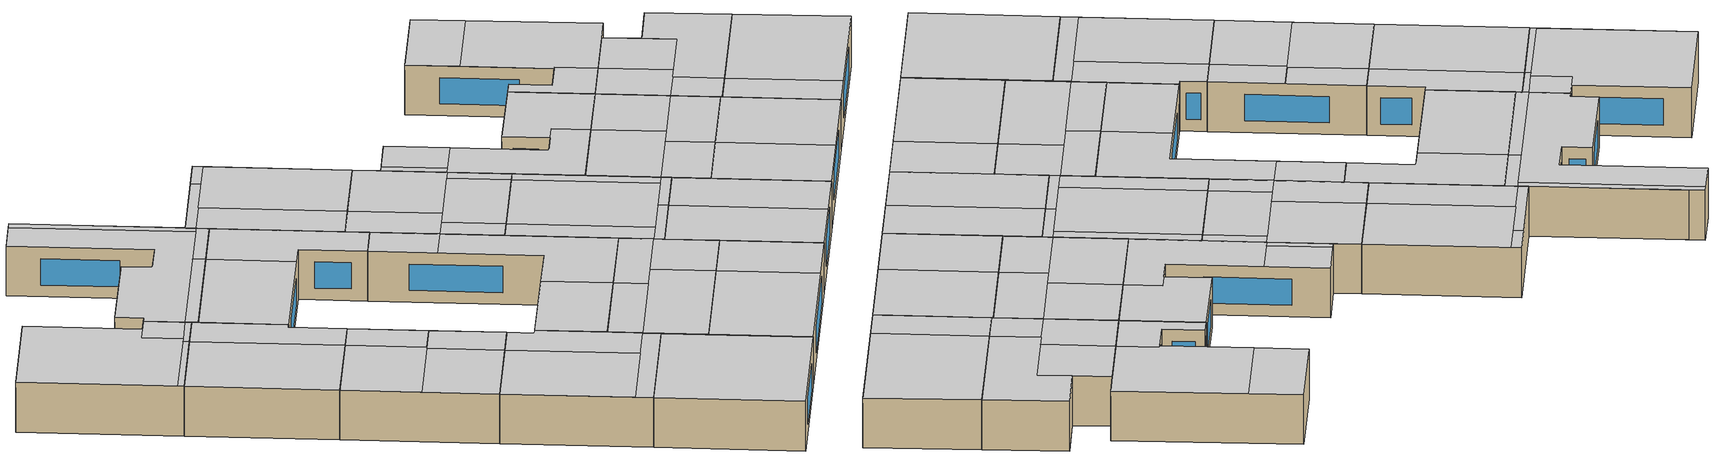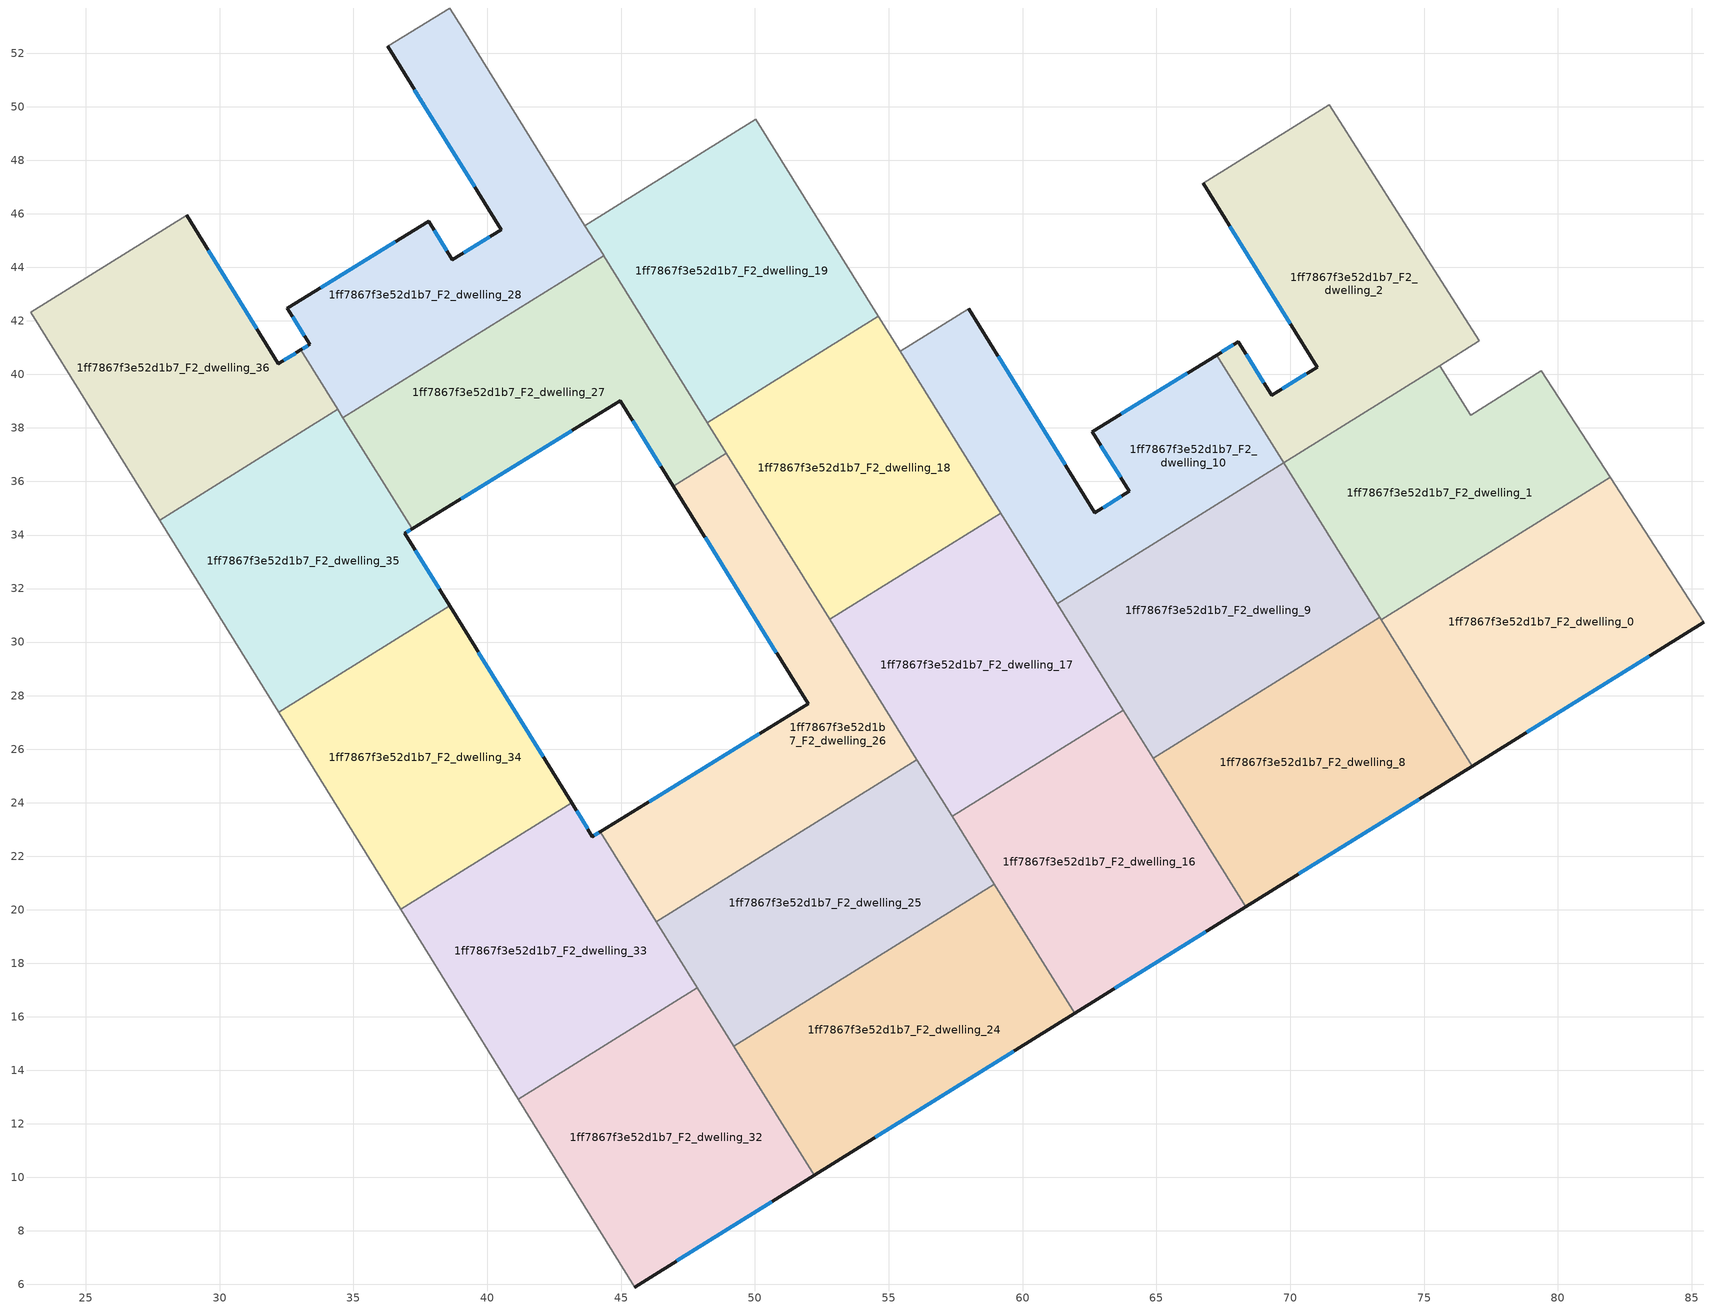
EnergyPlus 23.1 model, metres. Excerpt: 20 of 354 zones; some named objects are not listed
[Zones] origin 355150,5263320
1ff7867f3e52d1b7_F2_dwelling_0
 floor to 1ff7867f3e52d1b7_F1_dwelling_0 (EU_floor_Construction): 81.95,36.15 85.44,30.74 76.8,25.36 73.4,30.83 z6
 wall outside (EU_wall_Construction): 76.8,25.36 85.44,30.74 z6:9
 wall to 1ff7867f3e52d1b7_F2_dwelling_1 (EU_wall_Construction): 81.95,36.15 73.4,30.83 z6:9
 wall adiabatic (EU_wall_Construction): 85.44,30.74 81.95,36.15 z6:9
 wall to 1ff7867f3e52d1b7_F2_dwelling_8 (EU_wall_Construction): 73.4,30.83 76.8,25.36 z6:9
 window (EU_Window_Construction): 78.83,26.63 83.41,29.48 z6.7:8.3
 ceiling to 1ff7867f3e52d1b7_F3_dwelling_33 (EU_floor_Construction): 85.44,30.74 81.95,36.15 75.33,32.03 78.73,26.57 z9
 ceiling to 1ff7867f3e52d1b7_F3_dwelling_34 (EU_floor_Construction): 78.73,26.57 75.33,32.03 73.4,30.83 76.8,25.36 z9
1ff7867f3e52d1b7_F2_dwelling_1
 floor to 1ff7867f3e52d1b7_F1_dwelling_1 (EU_floor_Construction): 79.37,40.14 81.95,36.15 73.4,30.83 69.75,36.7 75.58,40.32 76.75,38.48 z6
 wall to 1ff7867f3e52d1b7_F2_dwelling_2 (EU_wall_Construction): 75.58,40.32 69.75,36.7 z6:9
 wall adiabatic (EU_wall_Construction): 81.95,36.15 79.37,40.14 76.75,38.48 75.58,40.32 z6:9
 wall to 1ff7867f3e52d1b7_F2_dwelling_9 (EU_wall_Construction): 69.75,36.7 73.34,30.92 z6:9
 wall to 1ff7867f3e52d1b7_F2_dwelling_8 (EU_wall_Construction): 73.34,30.92 73.4,30.83 z6:9
 ceiling to 1ff7867f3e52d1b7_F3_dwelling_33 (EU_floor_Construction): 81.95,36.15 79.37,40.14 76.75,38.48 77.77,36.87 73.84,34.42 75.33,32.03 z9
 ceiling to 1ff7867f3e52d1b7_F3_dwelling_26 (EU_floor_Construction): 77.77,36.87 75.58,40.32 72.41,38.35 74.57,34.88 z9
 ceiling to 1ff7867f3e52d1b7_F3_dwelling_27 (EU_floor_Construction): 74.57,34.88 72.41,38.35 69.75,36.7 71.91,33.22 z9
 ceiling to 1ff7867f3e52d1b7_F3_dwelling_34 (EU_floor_Construction): 75.33,32.03 73.84,34.42 71.91,33.22 73.4,30.83 z9
1ff7867f3e52d1b7_F2_dwelling_10
 floor to 1ff7867f3e52d1b7_F1_dwelling_10 (EU_floor_Construction): 67.25,40.72 69.75,36.7 61.29,31.44 55.42,40.87 57.98,42.46 62.7,34.84 63.98,35.63 62.6,37.86 z6
 wall outside (EU_wall_Construction): 67.25,40.72 62.6,37.86 63.98,35.63 62.7,34.84 57.98,42.46 z6:9
 wall to 1ff7867f3e52d1b7_F2_dwelling_2 (EU_wall_Construction): 69.75,36.7 67.25,40.72 z6:9
 wall to 1ff7867f3e52d1b7_F2_dwelling_9 (EU_wall_Construction): 61.29,31.44 69.75,36.7 z6:9
 wall to 1ff7867f3e52d1b7_F2_dwelling_11 (EU_wall_Construction): 57.98,42.46 55.42,40.87 z6:9
 wall to 1ff7867f3e52d1b7_F2_dwelling_18 (EU_wall_Construction): 55.42,40.87 59.19,34.82 z6:9
 wall to 1ff7867f3e52d1b7_F2_dwelling_17 (EU_wall_Construction): 59.19,34.82 61.29,31.44 z6:9
 window (EU_Window_Construction): 63.68,35.44 63,35.02 / 62.92,37.34 63.66,36.15 / 66.16,40.05 63.69,38.53 / 61.59,36.63 59.09,40.67 z6.7:8.3
 ceiling to 1ff7867f3e52d1b7_F3_dwelling_28 (EU_floor_Construction): 66.03,34.39 64.91,36.2 62.7,34.84 59.89,39.38 57.34,37.79 61.29,31.44 z9
 ceiling to 1ff7867f3e52d1b7_F3_dwelling_27 (EU_floor_Construction): 69.75,36.7 67.25,40.72 62.6,37.86 63.98,35.63 64.91,36.2 66.03,34.39 z9
 ceiling to 1ff7867f3e52d1b7_F3_dwelling_21 (EU_floor_Construction): 59.89,39.38 57.98,42.46 55.82,41.12 57.73,38.04 z9
 ceiling to 1ff7867f3e52d1b7_F3_dwelling_22 (EU_floor_Construction): 57.73,38.04 55.82,41.12 55.42,40.87 57.34,37.79 z9
1ff7867f3e52d1b7_F2_dwelling_16
 floor to 1ff7867f3e52d1b7_F1_dwelling_16 (EU_floor_Construction): 63.76,27.46 68.34,20.1 61.95,16.13 57.37,23.49 z6
 wall outside (EU_wall_Construction): 61.95,16.13 68.34,20.1 z6:9
 wall to 1ff7867f3e52d1b7_F2_dwelling_17 (EU_wall_Construction): 63.76,27.46 57.37,23.49 z6:9
 wall to 1ff7867f3e52d1b7_F2_dwelling_24 (EU_wall_Construction): 58.95,20.96 61.95,16.13 z6:9
 wall to 1ff7867f3e52d1b7_F2_dwelling_8 (EU_wall_Construction): 68.34,20.1 64.88,25.66 z6:9
 wall to 1ff7867f3e52d1b7_F2_dwelling_25 (EU_wall_Construction): 57.37,23.49 58.95,20.96 z6:9
 wall to 1ff7867f3e52d1b7_F2_dwelling_9 (EU_wall_Construction): 64.88,25.66 63.76,27.46 z6:9
 window (EU_Window_Construction): 63.45,17.06 66.84,19.17 z6.7:8.3
 ceiling to 1ff7867f3e52d1b7_F3_dwelling_36 (EU_floor_Construction): 65.44,18.3 60.87,25.66 57.37,23.49 61.95,16.13 z9
 ceiling to 1ff7867f3e52d1b7_F3_dwelling_35 (EU_floor_Construction): 68.34,20.1 63.76,27.46 60.87,25.66 65.44,18.3 z9
1ff7867f3e52d1b7_F2_dwelling_17
 floor to 1ff7867f3e52d1b7_F1_dwelling_17 (EU_floor_Construction): 59.19,34.82 63.76,27.46 57.37,23.49 52.8,30.84 z6
 wall to 1ff7867f3e52d1b7_F2_dwelling_18 (EU_wall_Construction): 59.19,34.82 52.8,30.84 z6:9
 wall to 1ff7867f3e52d1b7_F2_dwelling_26 (EU_wall_Construction): 52.8,30.84 56.05,25.61 z6:9
 wall to 1ff7867f3e52d1b7_F2_dwelling_9 (EU_wall_Construction): 63.76,27.46 61.29,31.44 z6:9
 wall to 1ff7867f3e52d1b7_F2_dwelling_25 (EU_wall_Construction): 56.05,25.61 57.37,23.49 z6:9
 ceiling to 1ff7867f3e52d1b7_F3_dwelling_29 (EU_floor_Construction): 62.83,27.58 58.57,34.43 54.02,31.6 58.28,24.75 z9
 ceiling to 1ff7867f3e52d1b7_F3_dwelling_30 (EU_floor_Construction): 58.28,24.75 54.02,31.6 52.8,30.85 57.06,23.99 z9
 ceiling to 1ff7867f3e52d1b7_F3_dwelling_28 (EU_floor_Construction): 63.45,27.96 59.19,34.82 58.57,34.43 62.83,27.58 z9
 ceiling to 1ff7867f3e52d1b7_F3_dwelling_35 (EU_floor_Construction): 63.76,27.46 63.45,27.96 60.55,26.16 60.87,25.66 z9
 ceiling to 1ff7867f3e52d1b7_F3_dwelling_36 (EU_floor_Construction): 60.87,25.66 60.55,26.16 57.06,23.99 57.37,23.49 z9
1ff7867f3e52d1b7_F2_dwelling_18
 floor to 1ff7867f3e52d1b7_F1_dwelling_18 (EU_floor_Construction): 54.61,42.17 59.19,34.82 52.8,30.84 48.22,38.2 z6
 wall to 1ff7867f3e52d1b7_F2_dwelling_19 (EU_wall_Construction): 54.61,42.17 48.22,38.2 z6:9
 wall to 1ff7867f3e52d1b7_F2_dwelling_27 (EU_wall_Construction): 48.22,38.2 48.93,37.06 z6:9
 wall to 1ff7867f3e52d1b7_F2_dwelling_11 (EU_wall_Construction): 55.42,40.87 54.61,42.17 z6:9
 wall to 1ff7867f3e52d1b7_F2_dwelling_26 (EU_wall_Construction): 48.93,37.06 52.8,30.85 z6:9
 ceiling to 1ff7867f3e52d1b7_F3_dwelling_29 (EU_floor_Construction): 58.57,34.43 56.72,37.41 52.17,34.58 54.02,31.6 z9
 ceiling to 1ff7867f3e52d1b7_F3_dwelling_22 (EU_floor_Construction): 57.34,37.79 54.61,42.17 50.36,39.53 53.09,35.15 z9
 ceiling to 1ff7867f3e52d1b7_F3_dwelling_30 (EU_floor_Construction): 54.02,31.6 52.17,34.58 50.95,33.82 52.8,30.85 z9
 ceiling adiabatic (EU_roof_Construction): 53.09,35.15 50.36,39.53 48.22,38.2 50.95,33.82 z9
 ceiling to 1ff7867f3e52d1b7_F3_dwelling_28 (EU_floor_Construction): 59.19,34.82 57.34,37.79 56.72,37.41 58.57,34.43 z9
1ff7867f3e52d1b7_F2_dwelling_19
 floor to 1ff7867f3e52d1b7_F1_dwelling_19 (EU_floor_Construction): 50.04,49.53 54.61,42.17 48.22,38.2 43.65,45.56 z6
 wall to 1ff7867f3e52d1b7_F2_dwelling_20 (EU_wall_Construction): 50.04,49.53 43.65,45.56 z6:9
 wall to 1ff7867f3e52d1b7_F2_dwelling_11 (EU_wall_Construction): 54.61,42.18 50.04,49.53 z6:9
 wall to 1ff7867f3e52d1b7_F2_dwelling_28 (EU_wall_Construction): 43.65,45.56 44.34,44.44 z6:9
 wall to 1ff7867f3e52d1b7_F2_dwelling_27 (EU_wall_Construction): 44.34,44.44 48.22,38.2 z6:9
 ceiling to 1ff7867f3e52d1b7_F3_dwelling_22 (EU_floor_Construction): 54.61,42.17 50.35,49.04 46.09,46.39 50.36,39.53 z9
 ceiling to 1ff7867f3e52d1b7_F3_dwelling_17 (EU_floor_Construction): 48.52,47.91 48.22,48.4 43.65,45.56 43.96,45.06 z9
 ceiling adiabatic (EU_roof_Construction): 50.36,39.53 46.09,46.39 50.35,49.04 50.04,49.53 48.22,48.4 48.52,47.91 43.96,45.06 48.22,38.2 z9
1ff7867f3e52d1b7_F2_dwelling_2
 floor to 1ff7867f3e52d1b7_F1_dwelling_2 (EU_floor_Construction): 71.45,50.08 77.07,41.25 75.58,40.32 69.75,36.7 67.25,40.72 68.06,41.22 69.3,39.22 71.01,40.27 66.74,47.15 z6
 wall outside (EU_wall_Construction): 66.74,47.15 71.01,40.27 69.3,39.22 68.06,41.22 67.25,40.72 z6:9
 wall to 1ff7867f3e52d1b7_F2_dwelling_3 (EU_wall_Construction): 71.45,50.08 66.74,47.15 z6:9
 wall adiabatic (EU_wall_Construction): 75.58,40.32 77.07,41.25 71.45,50.08 z6:9
 window (EU_Window_Construction): 70.6,40.02 69.7,39.47 / 67.74,45.53 70,41.88 / 67.87,41.1 67.44,40.84 / 69.01,39.69 68.35,40.75 z6.7:8.3
 ceiling to 1ff7867f3e52d1b7_F3_dwelling_20 (EU_floor_Construction): 73.05,47.56 71.45,50.08 66.74,47.15 68.31,44.62 68.35,44.64 z9
 ceiling to 1ff7867f3e52d1b7_F3_dwelling_26 (EU_floor_Construction): 75.58,40.32 77.07,41.25 73.05,47.56 68.35,44.64 68.31,44.62 71.01,40.27 69.3,39.22 71.16,40.36 72.41,38.35 z9
 ceiling to 1ff7867f3e52d1b7_F3_dwelling_27 (EU_floor_Construction): 72.41,38.35 71.16,40.36 69.3,39.22 68.06,41.22 67.25,40.72 69.75,36.7 z9
1ff7867f3e52d1b7_F2_dwelling_24
 floor to 1ff7867f3e52d1b7_F1_dwelling_24 (EU_floor_Construction): 58.95,20.96 61.95,16.13 52.21,10.08 49.21,14.9 z6
 wall outside (EU_wall_Construction): 52.21,10.08 61.95,16.13 z6:9
 wall to 1ff7867f3e52d1b7_F2_dwelling_25 (EU_wall_Construction): 58.95,20.96 49.21,14.9 z6:9
 wall to 1ff7867f3e52d1b7_F2_dwelling_32 (EU_wall_Construction): 49.21,14.9 52.21,10.08 z6:9
 window (EU_Window_Construction): 54.5,11.5 59.66,14.71 z6.7:8.3
 ceiling to 1ff7867f3e52d1b7_F3_dwelling_37 (EU_floor_Construction): 58.8,14.17 55.8,19 49.21,14.9 52.21,10.08 z9
 ceiling to 1ff7867f3e52d1b7_F3_dwelling_36 (EU_floor_Construction): 61.95,16.13 58.95,20.96 55.8,19 58.8,14.17 z9
1ff7867f3e52d1b7_F2_dwelling_25
 floor to 1ff7867f3e52d1b7_F1_dwelling_25 (EU_floor_Construction): 56.05,25.61 58.95,20.96 49.21,14.9 46.32,19.56 z6
 wall to 1ff7867f3e52d1b7_F2_dwelling_26 (EU_wall_Construction): 56.05,25.61 46.32,19.56 z6:9
 wall to 1ff7867f3e52d1b7_F2_dwelling_33 (EU_wall_Construction): 46.32,19.56 47.85,17.09 z6:9
 wall to 1ff7867f3e52d1b7_F2_dwelling_32 (EU_wall_Construction): 47.85,17.09 49.21,14.9 z6:9
 ceiling adiabatic (EU_roof_Construction): 52.4,21.09 51.39,22.72 46.32,19.56 47.32,17.94 z9
 ceiling to 1ff7867f3e52d1b7_F3_dwelling_37 (EU_floor_Construction): 55.8,19 53.91,22.03 47.32,17.94 49.21,14.9 z9
 ceiling to 1ff7867f3e52d1b7_F3_dwelling_36 (EU_floor_Construction): 58.95,20.96 57.06,23.99 53.91,22.03 55.8,19 z9
 ceiling to 1ff7867f3e52d1b7_F3_dwelling_30 (EU_floor_Construction): 57.06,23.99 56.05,25.61 51.39,22.72 52.4,21.1 z9
1ff7867f3e52d1b7_F2_dwelling_26
 floor to 1ff7867f3e52d1b7_F1_dwelling_26 (EU_floor_Construction): 48.93,37.06 56.05,25.61 46.32,19.56 44.23,22.92 51.99,27.7 46.95,35.83 z6
 wall outside (EU_wall_Construction): 46.95,35.83 51.99,27.7 44.23,22.92 z6:9
 wall to 1ff7867f3e52d1b7_F2_dwelling_27 (EU_wall_Construction): 48.93,37.06 46.95,35.83 z6:9
 wall to 1ff7867f3e52d1b7_F2_dwelling_33 (EU_wall_Construction): 44.23,22.92 46.31,19.56 z6:9
 window (EU_Window_Construction): 50.16,26.57 46.05,24.04 / 48.13,33.92 50.8,29.6 z6.7:8.3
 ceiling to 1ff7867f3e52d1b7_F3_dwelling_30 (EU_floor_Construction): 56.05,25.61 50.95,33.82 48.96,32.58 51.99,27.7 49.32,26.05 51.39,22.72 z9
 ceiling to 1ff7867f3e52d1b7_F3_dwelling_31 (EU_floor_Construction): 51.39,22.72 49.32,26.05 44.23,22.92 46.32,19.56 z9
 ceiling adiabatic (EU_roof_Construction): 50.95,33.82 48.93,37.06 46.95,35.83 48.96,32.58 z9
1ff7867f3e52d1b7_F2_dwelling_27
 floor to 1ff7867f3e52d1b7_F1_dwelling_27 (EU_floor_Construction): 44.34,44.44 48.93,37.06 46.95,35.83 44.97,39.02 37.19,34.23 34.61,38.39 z6
 wall outside (EU_wall_Construction): 37.19,34.23 44.97,39.02 46.95,35.83 z6:9
 wall to 1ff7867f3e52d1b7_F2_dwelling_28 (EU_wall_Construction): 44.34,44.44 34.61,38.39 z6:9
 wall to 1ff7867f3e52d1b7_F2_dwelling_35 (EU_wall_Construction): 34.61,38.39 37.19,34.23 z6:9
 window (EU_Window_Construction): 45.44,38.27 46.49,36.58 / 39.02,35.36 43.15,37.9 z6.7:8.3
 ceiling to 1ff7867f3e52d1b7_F3_dwelling_24 (EU_floor_Construction): 43.74,38.26 41.14,42.45 34.61,38.39 37.19,34.23 z9
 ceiling adiabatic (EU_roof_Construction): 48.93,37.06 44.34,44.44 41.14,42.45 43.74,38.26 44.97,39.02 46.95,35.83 z9
1ff7867f3e52d1b7_F2_dwelling_28
 floor to 1ff7867f3e52d1b7_F1_dwelling_28 (EU_floor_Construction): 38.59,53.69 44.34,44.44 34.61,38.39 33.03,40.92 33.36,41.12 32.53,42.47 37.81,45.72 38.69,44.28 40.52,45.4 36.28,52.25 z6
 wall outside (EU_wall_Construction): 36.28,52.25 40.52,45.4 38.69,44.28 37.81,45.72 32.53,42.47 33.36,41.12 33.03,40.92 z6:9
 wall to 1ff7867f3e52d1b7_F2_dwelling_29 (EU_wall_Construction): 38.59,53.69 36.28,52.25 z6:9
 wall to 1ff7867f3e52d1b7_F2_dwelling_36 (EU_wall_Construction): 33.03,40.92 34.41,38.7 z6:9
 wall to 1ff7867f3e52d1b7_F2_dwelling_20 (EU_wall_Construction): 43.65,45.56 39.07,52.92 z6:9
 wall to 1ff7867f3e52d1b7_F2_dwelling_35 (EU_wall_Construction): 34.41,38.7 34.61,38.39 z6:9
 wall to 1ff7867f3e52d1b7_F2_dwelling_21 (EU_wall_Construction): 39.07,52.92 38.59,53.69 z6:9
 window (EU_Window_Construction): 36.57,44.95 33.77,43.23 / 38.48,44.62 38.02,45.38 / 40.09,45.14 39.12,44.55 / 37.28,50.64 39.52,47.01 / 33.28,41.07 33.11,40.97 / 32.72,42.15 33.17,41.44 z6.7:8.3
 ceiling to 1ff7867f3e52d1b7_F3_dwelling_18 (EU_floor_Construction): 43.58,44.83 38.22,53.45 36.28,52.25 40.52,45.4 38.69,44.28 37.81,45.72 32.53,42.47 33.36,41.12 33.03,40.92 34.22,39.01 z9
 ceiling to 1ff7867f3e52d1b7_F3_dwelling_24 (EU_floor_Construction): 41.14,42.45 40.75,43.07 34.22,39.01 34.61,38.39 z9
 ceiling to 1ff7867f3e52d1b7_F3_dwelling_17 (EU_floor_Construction): 43.96,45.06 38.59,53.69 38.22,53.45 43.58,44.83 z9
 ceiling adiabatic (EU_roof_Construction): 44.34,44.44 43.96,45.06 40.75,43.07 41.14,42.45 z9
1ff7867f3e52d1b7_F2_dwelling_32
 floor to 1ff7867f3e52d1b7_F1_dwelling_32 (EU_floor_Construction): 47.85,17.09 52.21,10.08 45.5,5.91 41.16,12.93 z6
 wall outside (EU_wall_Construction): 45.5,5.91 52.21,10.08 z6:9
 wall adiabatic (EU_wall_Construction): 41.16,12.93 45.5,5.91 z6:9
 wall to 1ff7867f3e52d1b7_F2_dwelling_33 (EU_wall_Construction): 47.85,17.09 41.16,12.93 z6:9
 window (EU_Window_Construction): 47.08,6.88 50.63,9.1 z6.7:8.3
 ceiling to 1ff7867f3e52d1b7_F3_dwelling_38 (EU_floor_Construction): 52.15,10.04 47.79,17.05 41.16,12.93 45.5,5.91 z9
 ceiling to 1ff7867f3e52d1b7_F3_dwelling_37 (EU_floor_Construction): 52.21,10.08 47.85,17.09 47.79,17.05 52.15,10.04 z9
1ff7867f3e52d1b7_F2_dwelling_33
 floor to 1ff7867f3e52d1b7_F1_dwelling_33 (EU_floor_Construction): 44.23,22.92 47.85,17.09 41.16,12.93 36.76,20.02 43.15,23.99 43.93,22.74 z6
 wall outside (EU_wall_Construction): 44.23,22.92 43.93,22.74 43.15,23.99 z6:9
 wall adiabatic (EU_wall_Construction): 36.76,20.02 41.16,12.93 z6:9
 wall to 1ff7867f3e52d1b7_F2_dwelling_34 (EU_wall_Construction): 43.15,23.99 36.76,20.02 z6:9
 window (EU_Window_Construction): 44.16,22.88 44,22.78 / 43.75,23.03 43.33,23.69 z6.7:8.3
 ceiling adiabatic (EU_roof_Construction): 45.19,16.61 41.32,22.85 36.76,20.02 40.63,13.77 z9
 ceiling to 1ff7867f3e52d1b7_F3_dwelling_38 (EU_floor_Construction): 47.79,17.05 47.27,17.9 40.63,13.77 41.16,12.93 z9
 ceiling to 1ff7867f3e52d1b7_F3_dwelling_37 (EU_floor_Construction): 47.85,17.09 47.32,17.94 47.27,17.9 47.79,17.05 z9
 ceiling to 1ff7867f3e52d1b7_F3_dwelling_31 (EU_floor_Construction): 47.32,17.94 44.23,22.92 43.93,22.74 43.15,23.99 41.32,22.85 45.19,16.61 z9
1ff7867f3e52d1b7_F2_dwelling_34
 floor to 1ff7867f3e52d1b7_F1_dwelling_34 (EU_floor_Construction): 38.59,31.36 43.15,23.99 36.76,20.02 32.2,27.38 z6
 wall outside (EU_wall_Construction): 43.15,23.99 38.59,31.36 z6:9
 wall adiabatic (EU_wall_Construction): 32.2,27.38 36.76,20.02 z6:9
 wall to 1ff7867f3e52d1b7_F2_dwelling_35 (EU_wall_Construction): 38.59,31.36 32.2,27.38 z6:9
 window (EU_Window_Construction): 42.08,25.72 39.66,29.63 z6.7:8.3
 ceiling to 1ff7867f3e52d1b7_F3_dwelling_25 (EU_floor_Construction): 39.19,26.51 36.85,30.27 32.2,27.38 34.54,23.61 40.93,27.59 z9
 ceiling to 1ff7867f3e52d1b7_F3_dwelling_32 (EU_floor_Construction): 41.32,22.85 39.08,26.44 34.54,23.61 36.76,20.02 z9
 ceiling to 1ff7867f3e52d1b7_F3_dwelling_24 (EU_floor_Construction): 40.93,27.59 38.59,31.36 36.85,30.27 39.19,26.51 z9
 ceiling to 1ff7867f3e52d1b7_F3_dwelling_31 (EU_floor_Construction): 43.15,23.99 40.93,27.59 39.08,26.44 41.32,22.85 z9
1ff7867f3e52d1b7_F2_dwelling_35
 floor to 1ff7867f3e52d1b7_F1_dwelling_35 (EU_floor_Construction): 34.41,38.7 37.19,34.23 36.92,34.06 38.59,31.36 32.2,27.38 27.76,34.56 z6
 wall outside (EU_wall_Construction): 38.59,31.36 36.92,34.06 37.19,34.23 z6:9
 wall adiabatic (EU_wall_Construction): 27.76,34.56 32.2,27.38 z6:9
 wall to 1ff7867f3e52d1b7_F2_dwelling_36 (EU_wall_Construction): 34.41,38.7 27.76,34.56 z6:9
 window (EU_Window_Construction): 36.98,34.1 37.13,34.19 / 38.2,31.99 37.31,33.43 z6.7:8.3
 ceiling to 1ff7867f3e52d1b7_F3_dwelling_25 (EU_floor_Construction): 36.85,30.27 32.39,37.44 27.76,34.56 32.2,27.38 z9
 ceiling to 1ff7867f3e52d1b7_F3_dwelling_24 (EU_floor_Construction): 38.59,31.36 36.92,34.06 37.19,34.23 34.41,38.7 32.39,37.44 36.85,30.27 z9
1ff7867f3e52d1b7_F2_dwelling_36
 floor to 1ff7867f3e52d1b7_F1_dwelling_36 (EU_floor_Construction): 33.03,40.92 34.41,38.7 27.76,34.56 22.95,42.33 28.77,45.94 32.2,40.41 z6
 wall outside (EU_wall_Construction): 33.03,40.92 32.2,40.41 28.77,45.94 z6:9
 wall adiabatic (EU_wall_Construction): 22.95,42.33 27.76,34.56 z6:9
 wall to 1ff7867f3e52d1b7_F2_dwelling_37 (EU_wall_Construction): 28.77,45.94 22.95,42.33 z6:9
 window (EU_Window_Construction): 32.84,40.8 32.39,40.53 / 31.39,41.71 29.57,44.64 z6.7:8.3
 ceiling to 1ff7867f3e52d1b7_F3_dwelling_19 (EU_floor_Construction): 32.52,37.95 31.33,39.87 32.2,40.41 28.77,45.94 22.95,42.33 27.57,34.87 z9
 ceiling to 1ff7867f3e52d1b7_F3_dwelling_18 (EU_floor_Construction): 34.22,39.01 33.03,40.92 31.33,39.87 32.52,37.95 z9
 ceiling to 1ff7867f3e52d1b7_F3_dwelling_25 (EU_floor_Construction): 32.39,37.44 32.2,37.75 27.57,34.87 27.76,34.56 z9
 ceiling to 1ff7867f3e52d1b7_F3_dwelling_24 (EU_floor_Construction): 34.41,38.7 34.22,39.01 32.2,37.75 32.39,37.44 z9
1ff7867f3e52d1b7_F2_dwelling_8
 floor to 1ff7867f3e52d1b7_F1_dwelling_8 (EU_floor_Construction): 73.34,30.92 76.8,25.36 68.34,20.1 64.88,25.66 z6
 wall outside (EU_wall_Construction): 68.34,20.1 76.8,25.36 z6:9
 wall to 1ff7867f3e52d1b7_F2_dwelling_9 (EU_wall_Construction): 73.34,30.92 64.88,25.66 z6:9
 window (EU_Window_Construction): 70.32,21.34 74.81,24.13 z6.7:8.3
 ceiling to 1ff7867f3e52d1b7_F3_dwelling_35 (EU_floor_Construction): 72.09,22.43 68.63,27.99 64.88,25.66 68.34,20.1 z9
 ceiling adiabatic (EU_roof_Construction): 76.8,25.36 73.34,30.92 68.63,27.99 72.09,22.43 z9
1ff7867f3e52d1b7_F2_dwelling_9
 floor to 1ff7867f3e52d1b7_F1_dwelling_9 (EU_floor_Construction): 69.75,36.7 73.34,30.92 64.88,25.66 61.29,31.44 z6
 ceiling to 1ff7867f3e52d1b7_F3_dwelling_28 (EU_floor_Construction): 68.19,30.91 66.03,34.39 61.29,31.44 63.45,27.96 z9
 ceiling to 1ff7867f3e52d1b7_F3_dwelling_27 (EU_floor_Construction): 71.91,33.22 69.75,36.7 66.03,34.39 68.19,30.91 z9
 ceiling to 1ff7867f3e52d1b7_F3_dwelling_34 (EU_floor_Construction): 73.34,30.92 71.91,33.22 67.2,30.29 68.63,27.99 z9
 ceiling to 1ff7867f3e52d1b7_F3_dwelling_35 (EU_floor_Construction): 68.63,27.99 67.2,30.29 63.45,27.96 64.88,25.66 z9
[Building]
EU S2 Campaign: North Axis=0; Terrain=City; Solar Distribution=FullExterior
[Site:Location]
Budapest.Ferenc.Liszt.Intl.AP: Latitude=47.437; Longitude=19.256; Time Zone=1; Elevation=185
[SizingPeriod:WeatherFileDays]
AnnualSizingPeriod: Begin Month=1; Begin Day of Month=1; End Month=12; End Day of Month=31; Day of Week for Start Day=Monday; Use Weather File Daylight Saving Period=No; Use Weather File Rain and Snow Indicators=No
[MATERIAL]
EU_InternalMass_Material: Roughness=MediumRough; Thickness=0.1; Conductivity=1; Density=1800; Specific Heat=900; Thermal Absorptance=0.9; Solar Absorptance=0.7; Visible Absorptance=0.7
[MATERIAL:NOMASS] Roughness=MediumRough; Thermal Absorptance=0.9; Solar Absorptance=0.7; Visible Absorptance=0.7
Name | Thermal Resistance
EU_wall_NoMass | 0.832559
EU_roof_NoMass | 1.39638
EU_floor_NoMass | 0.872794
[WINDOWMATERIAL:SIMPLEGLAZINGSYSTEM]
EU_Window_SimpleGlazing: UFactor=2.79869; Solar Heat Gain Coefficient=0.75; Visible Transmittance=0.75
[CONSTRUCTION]
EU_wall_Construction: EU_wall_NoMass
EU_roof_Construction: EU_roof_NoMass
EU_floor_Construction: EU_floor_NoMass
EU_Window_Construction: EU_Window_SimpleGlazing
EU_InternalMass_Construction: EU_InternalMass_Material
[ZONE] Type=1; Multiplier=1; Ceiling Height=autocalculate; Floor Area=autocalculate; Part of Total Floor Area=Yes
Name | Volume
1ff7867f3e52d1b7_F2_dwelling_0 | 195.535
1ff7867f3e52d1b7_F2_dwelling_1 | 187.237
1ff7867f3e52d1b7_F2_dwelling_10 | 187.625
1ff7867f3e52d1b7_F2_dwelling_16; 1ff7867f3e52d1b7_F2_dwelling_19 | 195.532
1ff7867f3e52d1b7_F2_dwelling_17 | 195.527
1ff7867f3e52d1b7_F2_dwelling_18 | 195.543
1ff7867f3e52d1b7_F2_dwelling_2 | 203.804
1ff7867f3e52d1b7_F2_dwelling_24 | 195.506
1ff7867f3e52d1b7_F2_dwelling_25 | 188.539
1ff7867f3e52d1b7_F2_dwelling_26 | 202.501
1ff7867f3e52d1b7_F2_dwelling_27 | 195.512
1ff7867f3e52d1b7_F2_dwelling_28 | 195.517
1ff7867f3e52d1b7_F2_dwelling_32 | 195.496
1ff7867f3e52d1b7_F2_dwelling_33 | 195.534
1ff7867f3e52d1b7_F2_dwelling_34 | 195.513
1ff7867f3e52d1b7_F2_dwelling_35; 1ff7867f3e52d1b7_F2_dwelling_8 | 195.526
1ff7867f3e52d1b7_F2_dwelling_36 | 195.505
1ff7867f3e52d1b7_F2_dwelling_9 | 203.425
[INTERNALMASS] Construction=EU_InternalMass_Construction
Name | Zone or ZoneList | Surface Area
1ff7867f3e52d1b7_F2_dwelling_0_EU_InternalMass | 1ff7867f3e52d1b7_F2_dwelling_0 | 65.1783
1ff7867f3e52d1b7_F2_dwelling_1_EU_InternalMass | 1ff7867f3e52d1b7_F2_dwelling_1 | 62.4126
1ff7867f3e52d1b7_F2_dwelling_2_EU_InternalMass | 1ff7867f3e52d1b7_F2_dwelling_2 | 67.9346
1ff7867f3e52d1b7_F2_dwelling_8_EU_InternalMass | 1ff7867f3e52d1b7_F2_dwelling_8 | 65.1754
1ff7867f3e52d1b7_F2_dwelling_9_EU_InternalMass | 1ff7867f3e52d1b7_F2_dwelling_9 | 67.8083
1ff7867f3e52d1b7_F2_dwelling_10_EU_InternalMass | 1ff7867f3e52d1b7_F2_dwelling_10 | 62.5415
1ff7867f3e52d1b7_F2_dwelling_16_EU_InternalMass | 1ff7867f3e52d1b7_F2_dwelling_16 | 65.1773
1ff7867f3e52d1b7_F2_dwelling_17_EU_InternalMass | 1ff7867f3e52d1b7_F2_dwelling_17 | 65.1758
1ff7867f3e52d1b7_F2_dwelling_18_EU_InternalMass | 1ff7867f3e52d1b7_F2_dwelling_18 | 65.1813
1ff7867f3e52d1b7_F2_dwelling_19_EU_InternalMass | 1ff7867f3e52d1b7_F2_dwelling_19 | 65.1773
1ff7867f3e52d1b7_F2_dwelling_24_EU_InternalMass | 1ff7867f3e52d1b7_F2_dwelling_24 | 65.1686
1ff7867f3e52d1b7_F2_dwelling_25_EU_InternalMass | 1ff7867f3e52d1b7_F2_dwelling_25 | 62.846
1ff7867f3e52d1b7_F2_dwelling_26_EU_InternalMass | 1ff7867f3e52d1b7_F2_dwelling_26 | 67.5005
1ff7867f3e52d1b7_F2_dwelling_27_EU_InternalMass | 1ff7867f3e52d1b7_F2_dwelling_27 | 65.1709
1ff7867f3e52d1b7_F2_dwelling_28_EU_InternalMass | 1ff7867f3e52d1b7_F2_dwelling_28 | 65.1721
1ff7867f3e52d1b7_F2_dwelling_32_EU_InternalMass | 1ff7867f3e52d1b7_F2_dwelling_32 | 65.1655
1ff7867f3e52d1b7_F2_dwelling_33_EU_InternalMass | 1ff7867f3e52d1b7_F2_dwelling_33 | 65.178
1ff7867f3e52d1b7_F2_dwelling_34_EU_InternalMass | 1ff7867f3e52d1b7_F2_dwelling_34 | 65.1711
1ff7867f3e52d1b7_F2_dwelling_35_EU_InternalMass | 1ff7867f3e52d1b7_F2_dwelling_35 | 65.1753
1ff7867f3e52d1b7_F2_dwelling_36_EU_InternalMass | 1ff7867f3e52d1b7_F2_dwelling_36 | 65.1684
[OTHEREQUIPMENT] Fuel Type=Electricity; Design Level Calculation Method=Watts/Area; Power per Zone Floor Area=1; Fraction Latent=0; Fraction Radiant=0; Fraction Lost=0; Carbon Dioxide Generation Rate=0; EndUse Subcategory=EU_Step8_InternalGains
Name | Zone or ZoneList or Space or SpaceList | Schedule
EU_Step8_InternalGain_1ff7867f3e52d1b7_F2_dwelling_0_f000 | 1ff7867f3e52d1b7_F2_dwelling_0 | EU_Step8_GainSchedule_1ff7867f3e52d1b7_F2_dwelling_0_f000
EU_Step8_InternalGain_1ff7867f3e52d1b7_F2_dwelling_1_f000 | 1ff7867f3e52d1b7_F2_dwelling_1 | EU_Step8_GainSchedule_1ff7867f3e52d1b7_F2_dwelling_1_f000
EU_Step8_InternalGain_1ff7867f3e52d1b7_F2_dwelling_2_f000 | 1ff7867f3e52d1b7_F2_dwelling_2 | EU_Step8_GainSchedule_1ff7867f3e52d1b7_F2_dwelling_2_f000
EU_Step8_InternalGain_1ff7867f3e52d1b7_F2_dwelling_8_f000 | 1ff7867f3e52d1b7_F2_dwelling_8 | EU_Step8_GainSchedule_1ff7867f3e52d1b7_F2_dwelling_8_f000
EU_Step8_InternalGain_1ff7867f3e52d1b7_F2_dwelling_9_f000 | 1ff7867f3e52d1b7_F2_dwelling_9 | EU_Step8_GainSchedule_1ff7867f3e52d1b7_F2_dwelling_9_f000
EU_Step8_InternalGain_1ff7867f3e52d1b7_F2_dwelling_10_f000 | 1ff7867f3e52d1b7_F2_dwelling_10 | EU_Step8_GainSchedule_1ff7867f3e52d1b7_F2_dwelling_10_f000
EU_Step8_InternalGain_1ff7867f3e52d1b7_F2_dwelling_16_f000 | 1ff7867f3e52d1b7_F2_dwelling_16 | EU_Step8_GainSchedule_1ff7867f3e52d1b7_F2_dwelling_16_f000
EU_Step8_InternalGain_1ff7867f3e52d1b7_F2_dwelling_17_f000 | 1ff7867f3e52d1b7_F2_dwelling_17 | EU_Step8_GainSchedule_1ff7867f3e52d1b7_F2_dwelling_17_f000
EU_Step8_InternalGain_1ff7867f3e52d1b7_F2_dwelling_18_f000 | 1ff7867f3e52d1b7_F2_dwelling_18 | EU_Step8_GainSchedule_1ff7867f3e52d1b7_F2_dwelling_18_f000
EU_Step8_InternalGain_1ff7867f3e52d1b7_F2_dwelling_19_f000 | 1ff7867f3e52d1b7_F2_dwelling_19 | EU_Step8_GainSchedule_1ff7867f3e52d1b7_F2_dwelling_19_f000
EU_Step8_InternalGain_1ff7867f3e52d1b7_F2_dwelling_24_f000 | 1ff7867f3e52d1b7_F2_dwelling_24 | EU_Step8_GainSchedule_1ff7867f3e52d1b7_F2_dwelling_24_f000
EU_Step8_InternalGain_1ff7867f3e52d1b7_F2_dwelling_25_f000 | 1ff7867f3e52d1b7_F2_dwelling_25 | EU_Step8_GainSchedule_1ff7867f3e52d1b7_F2_dwelling_25_f000
EU_Step8_InternalGain_1ff7867f3e52d1b7_F2_dwelling_26_f000 | 1ff7867f3e52d1b7_F2_dwelling_26 | EU_Step8_GainSchedule_1ff7867f3e52d1b7_F2_dwelling_26_f000
EU_Step8_InternalGain_1ff7867f3e52d1b7_F2_dwelling_27_f000 | 1ff7867f3e52d1b7_F2_dwelling_27 | EU_Step8_GainSchedule_1ff7867f3e52d1b7_F2_dwelling_27_f000
EU_Step8_InternalGain_1ff7867f3e52d1b7_F2_dwelling_28_f000 | 1ff7867f3e52d1b7_F2_dwelling_28 | EU_Step8_GainSchedule_1ff7867f3e52d1b7_F2_dwelling_28_f000
EU_Step8_InternalGain_1ff7867f3e52d1b7_F2_dwelling_32_f000 | 1ff7867f3e52d1b7_F2_dwelling_32 | EU_Step8_GainSchedule_1ff7867f3e52d1b7_F2_dwelling_32_f000
EU_Step8_InternalGain_1ff7867f3e52d1b7_F2_dwelling_33_f000 | 1ff7867f3e52d1b7_F2_dwelling_33 | EU_Step8_GainSchedule_1ff7867f3e52d1b7_F2_dwelling_33_f000
EU_Step8_InternalGain_1ff7867f3e52d1b7_F2_dwelling_34_f000 | 1ff7867f3e52d1b7_F2_dwelling_34 | EU_Step8_GainSchedule_1ff7867f3e52d1b7_F2_dwelling_34_f000
EU_Step8_InternalGain_1ff7867f3e52d1b7_F2_dwelling_35_f000 | 1ff7867f3e52d1b7_F2_dwelling_35 | EU_Step8_GainSchedule_1ff7867f3e52d1b7_F2_dwelling_35_f000
EU_Step8_InternalGain_1ff7867f3e52d1b7_F2_dwelling_36_f000 | 1ff7867f3e52d1b7_F2_dwelling_36 | EU_Step8_GainSchedule_1ff7867f3e52d1b7_F2_dwelling_36_f000
[ZONEVENTILATION:DESIGNFLOWRATE] Schedule=EU_AlwaysOn; Design Flow Rate Calculation Method=AirChanges/Hour; Air Changes per Hour=0.475469; Ventilation Type=Natural; Fan Pressure Rise=0; Fan Total Efficiency=1; Constant Term Coefficient=1; Temperature Term Coefficient=0; Velocity Term Coefficient=0; Velocity Squared Term Coefficient=0; Minimum Indoor Temperature=-100; Maximum Indoor Temperature=100; Delta Temperature=-100; Minimum Outdoor Temperature=-100; Maximum Outdoor Temperature=100; Maximum Wind Speed=40
Name | Zone or ZoneList or Space or SpaceList
EU_ConstantAir_1ff7867f3e52d1b7_F2_dwelling_0 | 1ff7867f3e52d1b7_F2_dwelling_0
EU_ConstantAir_1ff7867f3e52d1b7_F2_dwelling_1 | 1ff7867f3e52d1b7_F2_dwelling_1
EU_ConstantAir_1ff7867f3e52d1b7_F2_dwelling_2 | 1ff7867f3e52d1b7_F2_dwelling_2
EU_ConstantAir_1ff7867f3e52d1b7_F2_dwelling_8 | 1ff7867f3e52d1b7_F2_dwelling_8
EU_ConstantAir_1ff7867f3e52d1b7_F2_dwelling_9 | 1ff7867f3e52d1b7_F2_dwelling_9
EU_ConstantAir_1ff7867f3e52d1b7_F2_dwelling_10 | 1ff7867f3e52d1b7_F2_dwelling_10
EU_ConstantAir_1ff7867f3e52d1b7_F2_dwelling_16 | 1ff7867f3e52d1b7_F2_dwelling_16
EU_ConstantAir_1ff7867f3e52d1b7_F2_dwelling_17 | 1ff7867f3e52d1b7_F2_dwelling_17
EU_ConstantAir_1ff7867f3e52d1b7_F2_dwelling_18 | 1ff7867f3e52d1b7_F2_dwelling_18
EU_ConstantAir_1ff7867f3e52d1b7_F2_dwelling_19 | 1ff7867f3e52d1b7_F2_dwelling_19
EU_ConstantAir_1ff7867f3e52d1b7_F2_dwelling_24 | 1ff7867f3e52d1b7_F2_dwelling_24
EU_ConstantAir_1ff7867f3e52d1b7_F2_dwelling_25 | 1ff7867f3e52d1b7_F2_dwelling_25
EU_ConstantAir_1ff7867f3e52d1b7_F2_dwelling_26 | 1ff7867f3e52d1b7_F2_dwelling_26
EU_ConstantAir_1ff7867f3e52d1b7_F2_dwelling_27 | 1ff7867f3e52d1b7_F2_dwelling_27
EU_ConstantAir_1ff7867f3e52d1b7_F2_dwelling_28 | 1ff7867f3e52d1b7_F2_dwelling_28
EU_ConstantAir_1ff7867f3e52d1b7_F2_dwelling_32 | 1ff7867f3e52d1b7_F2_dwelling_32
EU_ConstantAir_1ff7867f3e52d1b7_F2_dwelling_33 | 1ff7867f3e52d1b7_F2_dwelling_33
EU_ConstantAir_1ff7867f3e52d1b7_F2_dwelling_34 | 1ff7867f3e52d1b7_F2_dwelling_34
EU_ConstantAir_1ff7867f3e52d1b7_F2_dwelling_35 | 1ff7867f3e52d1b7_F2_dwelling_35
EU_ConstantAir_1ff7867f3e52d1b7_F2_dwelling_36 | 1ff7867f3e52d1b7_F2_dwelling_36
[HVACTEMPLATE:ZONE:IDEALLOADSAIRSYSTEM] System Availability Schedule=EU_AlwaysOn; Maximum Heating Supply Air Temperature=50; Minimum Cooling Supply Air Temperature=13; Maximum Heating Supply Air Humidity Ratio=0.0156; Minimum Cooling Supply Air Humidity Ratio=0.0077; Heating Limit=NoLimit; Cooling Limit=NoLimit; Heating Availability Schedule=EU_AlwaysOn; Cooling Availability Schedule=EU_CoolingOff; Dehumidification Control Type=ConstantSensibleHeatRatio; Cooling Sensible Heat Ratio=0.7; Dehumidification Setpoint=60; Humidification Control Type=None; Humidification Setpoint=30; Outdoor Air Method=None; Outdoor Air Flow Rate per Person=0.00944; Outdoor Air Flow Rate per Zone Floor Area=0; Outdoor Air Flow Rate per Zone=0; Demand Controlled Ventilation Type=None; Outdoor Air Economizer Type=NoEconomizer; Heat Recovery Type=None; Sensible Heat Recovery Effectiveness=0.7; Latent Heat Recovery Effectiveness=0.65
Name | Template Thermostat
1ff7867f3e52d1b7_F2_dwelling_0 | EU_HeatOnly_1ff7867f3e52d1b7_F2_dwelling_0
1ff7867f3e52d1b7_F2_dwelling_1 | EU_HeatOnly_1ff7867f3e52d1b7_F2_dwelling_1
1ff7867f3e52d1b7_F2_dwelling_2 | EU_HeatOnly_1ff7867f3e52d1b7_F2_dwelling_2
1ff7867f3e52d1b7_F2_dwelling_8 | EU_HeatOnly_1ff7867f3e52d1b7_F2_dwelling_8
1ff7867f3e52d1b7_F2_dwelling_9 | EU_HeatOnly_1ff7867f3e52d1b7_F2_dwelling_9
1ff7867f3e52d1b7_F2_dwelling_10 | EU_HeatOnly_1ff7867f3e52d1b7_F2_dwelling_10
1ff7867f3e52d1b7_F2_dwelling_16 | EU_HeatOnly_1ff7867f3e52d1b7_F2_dwelling_16
1ff7867f3e52d1b7_F2_dwelling_17 | EU_HeatOnly_1ff7867f3e52d1b7_F2_dwelling_17
1ff7867f3e52d1b7_F2_dwelling_18 | EU_HeatOnly_1ff7867f3e52d1b7_F2_dwelling_18
1ff7867f3e52d1b7_F2_dwelling_19 | EU_HeatOnly_1ff7867f3e52d1b7_F2_dwelling_19
1ff7867f3e52d1b7_F2_dwelling_24 | EU_HeatOnly_1ff7867f3e52d1b7_F2_dwelling_24
1ff7867f3e52d1b7_F2_dwelling_25 | EU_HeatOnly_1ff7867f3e52d1b7_F2_dwelling_25
1ff7867f3e52d1b7_F2_dwelling_26 | EU_HeatOnly_1ff7867f3e52d1b7_F2_dwelling_26
1ff7867f3e52d1b7_F2_dwelling_27 | EU_HeatOnly_1ff7867f3e52d1b7_F2_dwelling_27
1ff7867f3e52d1b7_F2_dwelling_28 | EU_HeatOnly_1ff7867f3e52d1b7_F2_dwelling_28
1ff7867f3e52d1b7_F2_dwelling_32 | EU_HeatOnly_1ff7867f3e52d1b7_F2_dwelling_32
1ff7867f3e52d1b7_F2_dwelling_33 | EU_HeatOnly_1ff7867f3e52d1b7_F2_dwelling_33
1ff7867f3e52d1b7_F2_dwelling_34 | EU_HeatOnly_1ff7867f3e52d1b7_F2_dwelling_34
1ff7867f3e52d1b7_F2_dwelling_35 | EU_HeatOnly_1ff7867f3e52d1b7_F2_dwelling_35
1ff7867f3e52d1b7_F2_dwelling_36 | EU_HeatOnly_1ff7867f3e52d1b7_F2_dwelling_36
[SIZING:ZONE] Zone Cooling Design Supply Air Temperature Input Method=SupplyAirTemperature; Zone Cooling Design Supply Air Temperature=13; Zone Heating Design Supply Air Temperature Input Method=SupplyAirTemperature; Zone Heating Design Supply Air Temperature=50; Zone Cooling Design Supply Air Humidity Ratio=0.008; Zone Heating Design Supply Air Humidity Ratio=0.008; Cooling Design Air Flow Method=DesignDay; Cooling Design Air Flow Rate=0; Cooling Minimum Air Flow per Zone Floor Area=0.000762; Cooling Minimum Air Flow=0; Cooling Minimum Air Flow Fraction=0.2; Heating Design Air Flow Method=DesignDay; Heating Design Air Flow Rate=0; Heating Maximum Air Flow per Zone Floor Area=0.002032; Heating Maximum Air Flow=0.141576; Heating Maximum Air Flow Fraction=0.3; Account for Dedicated Outdoor Air System=No; Dedicated Outdoor Air System Control Strategy=NeutralSupplyAir; Dedicated Outdoor Air Low Setpoint Temperature for Design=autosize; Dedicated Outdoor Air High Setpoint Temperature for Design=autosize; Zone Load Sizing Method=Sensible Load Only No Latent Load; Zone Latent Cooling Design Supply Air Humidity Ratio Input Method=HumidityRatioDifference; Zone Cooling Design Supply Air Humidity Ratio Difference=0.005; Zone Latent Heating Design Supply Air Humidity Ratio Input Method=HumidityRatioDifference; Zone Humidification Design Supply Air Humidity Ratio Difference=0.005
1ff7867f3e52d1b7_F2_dwelling_0; 1ff7867f3e52d1b7_F2_dwelling_1; 1ff7867f3e52d1b7_F2_dwelling_2; 1ff7867f3e52d1b7_F2_dwelling_8; 1ff7867f3e52d1b7_F2_dwelling_9; 1ff7867f3e52d1b7_F2_dwelling_10; 1ff7867f3e52d1b7_F2_dwelling_16; 1ff7867f3e52d1b7_F2_dwelling_17; 1ff7867f3e52d1b7_F2_dwelling_18; 1ff7867f3e52d1b7_F2_dwelling_19; 1ff7867f3e52d1b7_F2_dwelling_24; 1ff7867f3e52d1b7_F2_dwelling_25; 1ff7867f3e52d1b7_F2_dwelling_26; 1ff7867f3e52d1b7_F2_dwelling_27; 1ff7867f3e52d1b7_F2_dwelling_28; 1ff7867f3e52d1b7_F2_dwelling_32; 1ff7867f3e52d1b7_F2_dwelling_33; 1ff7867f3e52d1b7_F2_dwelling_34; 1ff7867f3e52d1b7_F2_dwelling_35; 1ff7867f3e52d1b7_F2_dwelling_36
[SCHEDULE:CONSTANT]
Name | Hourly Value
EU_AlwaysOn | 1
EU_CoolingOff | 0
[SCHEDULE:FILE] Column Number=1; Rows to Skip at Top=0; Number of Hours of Data=8760; Column Separator=Comma; Interpolate to Timestep=No; Minutes per Item=60; Adjust Schedule for Daylight Savings=Yes
Name | File
EU_Step8_GainSchedule_1ff7867f3e52d1b7_F2_dwelling_0_f000 | ../../schedules/1ff7867f3e52d1b7/1ff7867f3e52d1b7_F2_dwelling_0_f000_gain.csv
EU_Step8_GainSchedule_1ff7867f3e52d1b7_F2_dwelling_1_f000 | ../../schedules/1ff7867f3e52d1b7/1ff7867f3e52d1b7_F2_dwelling_1_f000_gain.csv
EU_Step8_GainSchedule_1ff7867f3e52d1b7_F2_dwelling_2_f000 | ../../schedules/1ff7867f3e52d1b7/1ff7867f3e52d1b7_F2_dwelling_2_f000_gain.csv
EU_Step8_GainSchedule_1ff7867f3e52d1b7_F2_dwelling_8_f000 | ../../schedules/1ff7867f3e52d1b7/1ff7867f3e52d1b7_F2_dwelling_8_f000_gain.csv
EU_Step8_GainSchedule_1ff7867f3e52d1b7_F2_dwelling_9_f000 | ../../schedules/1ff7867f3e52d1b7/1ff7867f3e52d1b7_F2_dwelling_9_f000_gain.csv
EU_Step8_GainSchedule_1ff7867f3e52d1b7_F2_dwelling_10_f000 | ../../schedules/1ff7867f3e52d1b7/1ff7867f3e52d1b7_F2_dwelling_10_f000_gain.csv
EU_Step8_GainSchedule_1ff7867f3e52d1b7_F2_dwelling_16_f000 | ../../schedules/1ff7867f3e52d1b7/1ff7867f3e52d1b7_F2_dwelling_16_f000_gain.csv
EU_Step8_GainSchedule_1ff7867f3e52d1b7_F2_dwelling_17_f000 | ../../schedules/1ff7867f3e52d1b7/1ff7867f3e52d1b7_F2_dwelling_17_f000_gain.csv
EU_Step8_GainSchedule_1ff7867f3e52d1b7_F2_dwelling_18_f000 | ../../schedules/1ff7867f3e52d1b7/1ff7867f3e52d1b7_F2_dwelling_18_f000_gain.csv
EU_Step8_GainSchedule_1ff7867f3e52d1b7_F2_dwelling_19_f000 | ../../schedules/1ff7867f3e52d1b7/1ff7867f3e52d1b7_F2_dwelling_19_f000_gain.csv
EU_Step8_GainSchedule_1ff7867f3e52d1b7_F2_dwelling_24_f000 | ../../schedules/1ff7867f3e52d1b7/1ff7867f3e52d1b7_F2_dwelling_24_f000_gain.csv
EU_Step8_GainSchedule_1ff7867f3e52d1b7_F2_dwelling_25_f000 | ../../schedules/1ff7867f3e52d1b7/1ff7867f3e52d1b7_F2_dwelling_25_f000_gain.csv
EU_Step8_GainSchedule_1ff7867f3e52d1b7_F2_dwelling_26_f000 | ../../schedules/1ff7867f3e52d1b7/1ff7867f3e52d1b7_F2_dwelling_26_f000_gain.csv
EU_Step8_GainSchedule_1ff7867f3e52d1b7_F2_dwelling_27_f000 | ../../schedules/1ff7867f3e52d1b7/1ff7867f3e52d1b7_F2_dwelling_27_f000_gain.csv
EU_Step8_GainSchedule_1ff7867f3e52d1b7_F2_dwelling_28_f000 | ../../schedules/1ff7867f3e52d1b7/1ff7867f3e52d1b7_F2_dwelling_28_f000_gain.csv
EU_Step8_GainSchedule_1ff7867f3e52d1b7_F2_dwelling_32_f000 | ../../schedules/1ff7867f3e52d1b7/1ff7867f3e52d1b7_F2_dwelling_32_f000_gain.csv
EU_Step8_GainSchedule_1ff7867f3e52d1b7_F2_dwelling_33_f000 | ../../schedules/1ff7867f3e52d1b7/1ff7867f3e52d1b7_F2_dwelling_33_f000_gain.csv
EU_Step8_GainSchedule_1ff7867f3e52d1b7_F2_dwelling_34_f000 | ../../schedules/1ff7867f3e52d1b7/1ff7867f3e52d1b7_F2_dwelling_34_f000_gain.csv
EU_Step8_GainSchedule_1ff7867f3e52d1b7_F2_dwelling_35_f000 | ../../schedules/1ff7867f3e52d1b7/1ff7867f3e52d1b7_F2_dwelling_35_f000_gain.csv
EU_Step8_GainSchedule_1ff7867f3e52d1b7_F2_dwelling_36_f000 | ../../schedules/1ff7867f3e52d1b7/1ff7867f3e52d1b7_F2_dwelling_36_f000_gain.csv
